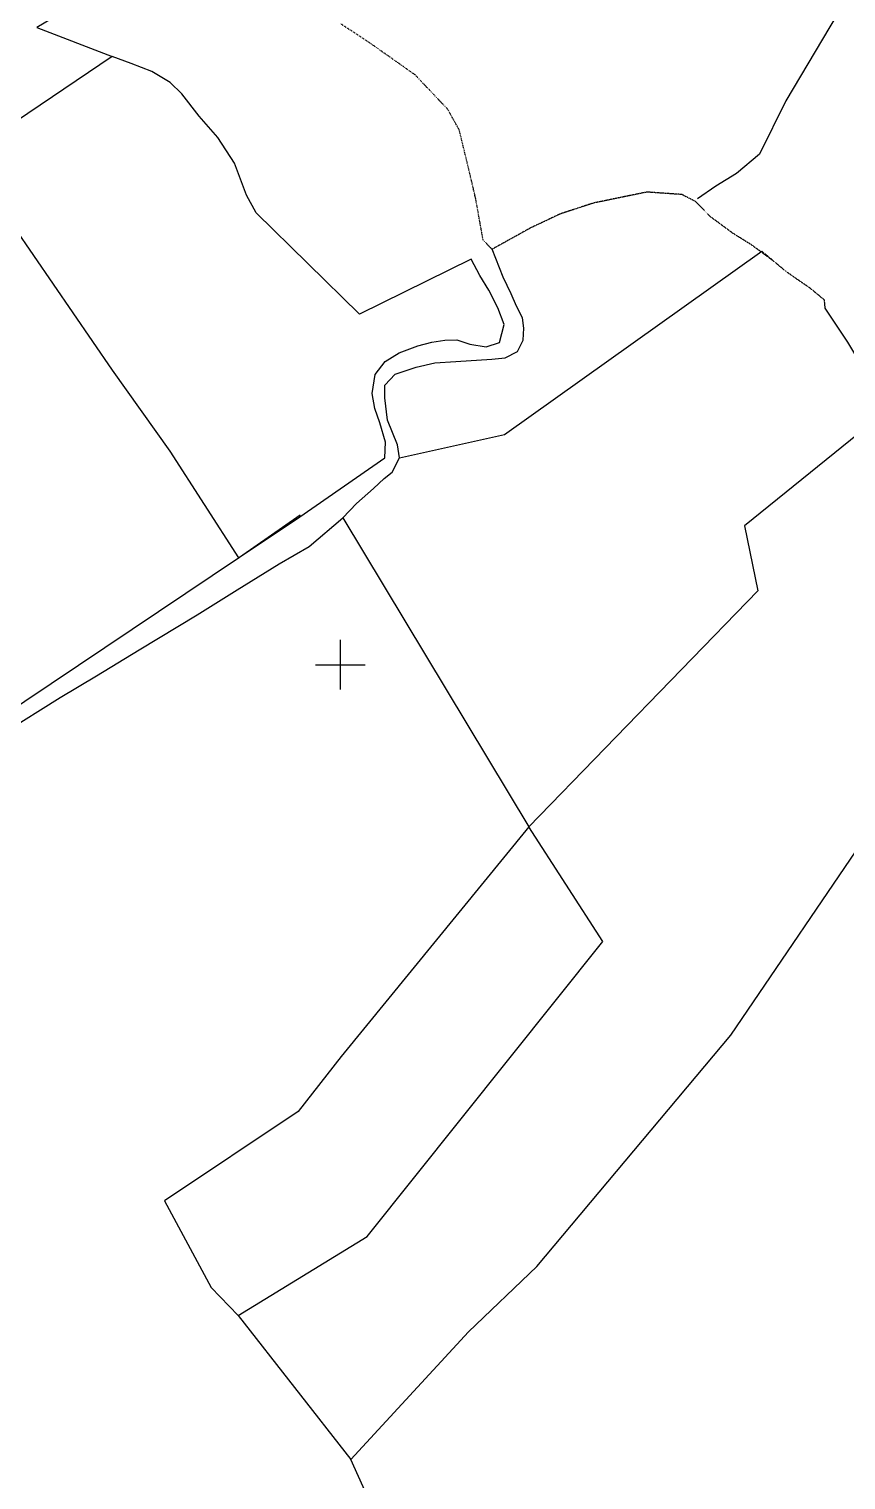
# Model space of a CAD drawing. Header units: millimetres. Extents: x 585668 to 596421, y 1344570 to 1349375.
# Drawn here: x 594233 to 594891, y 1346947 to 1348116 of the extents above; entities that cross this region are included whole.
import ezdxf

# ---------------------------------------------------------------- set-up
doc = ezdxf.new("R2010")
doc.units = ezdxf.units.MM
doc.linetypes.add('DIVIDE', pattern=[1.25, 0.5, -0.25, 0, -0.25, 0, -0.25])
doc.linetypes.add('HIDDEN', pattern=[0.375, 0.25, -0.125])
for name, color, linetype in [('2', 7, 'Continuous'), ('3', 7, 'Continuous'), ('42', 7, 'Continuous')]:
    doc.layers.add(name, color=color, linetype=linetype)

# ---------------------------------------------------------------- blocks, each defined once
blk = doc.blocks.new('COORD')
at = {"layer": '42', "color": 2, "linetype": 'Continuous'}
for p, q in [((0, -2), (0, 2)), ((-2, 0), (2, 0))]:
    blk.add_line(p, q, dxfattribs=at)
blk = doc.blocks.new('COORD$')
at = {"layer": '42', "color": 2, "linetype": 'Continuous'}
blk.add_blockref('COORD', (0, 0), dxfattribs=at)

msp = doc.modelspace()

# ---------------------------------------------------------------- linework, layer by layer
at = {"layer": '2', "color": 1, "linetype": 'DIVIDE'}
for p, q in [((594509.013, 1348104.093), (594483.683, 1348120.827)), ((594544.081, 1348079.34), (594509.013, 1348104.093)), ((594570.287, 1348051.692), (594544.081, 1348079.34)), ((594579.608, 1348035.03), (594570.287, 1348051.692)), ((594585.182, 1348012.229), (594579.608, 1348035.03)), ((594592.892, 1347979.544), (594585.182, 1348012.229)), ((594598.829, 1347946.33), (594592.892, 1347979.544)), ((594606.022, 1347938.791), (594598.829, 1347946.33))]:
    msp.add_line(p, q, dxfattribs=at)
at = {"layer": '2', "color": 1, "linetype": 'Continuous'}
for p, q in [((594499.343, 1347886.516), (594415.913, 1347968.136)), ((594589.336, 1347930.726), (594499.343, 1347886.516)), ((594402.55, 1347690.561), (594451.484, 1347724.905)), ((594402.55, 1347690.561), (594450.995, 1347723.121)), ((594485.811, 1347722.5), (594635.783, 1347473.453)), ((594193.879, 1347551.005), (594402.55, 1347690.561)), ((594401.31, 1347079.555), (594492.215, 1346963.469))]:
    msp.add_line(p, q, dxfattribs=at)
for points in [[(594254.883, 1348183.539), (594272.617, 1348137.486), (594239.032, 1348117.543), (594299.75, 1348094.097)], [(594950.902, 1348173.89), (594890.043, 1348137.887), (594842.852, 1348058.341), (594821.703, 1348015.421), (594803.062, 1347999.966), (594786.4, 1347989.615), (594771.769, 1347979.541)], [(594299.75, 1348094.097), (594212.702, 1348035.439), (594172.652, 1348026.347)], [(594415.913, 1347968.136), (594408.14, 1347982.528), (594398.469, 1348008.332), (594385.04, 1348029.011), (594369.871, 1348046.115), (594355.963, 1348063.995), (594346.465, 1348073.287), (594331.891, 1348082.013), (594315.051, 1348088.681), (594299.75, 1348094.097)], [(594172.652, 1348026.347), (594299.849, 1347841.317), (594346.267, 1347776.045), (594401.794, 1347690.044)], [(594531.551, 1347770.78), (594529.918, 1347781.178), (594521.832, 1347801.156), (594519.611, 1347819.168), (594519.759, 1347829.332), (594528.053, 1347838.064), (594545.016, 1347843.845), (594559.971, 1347847.318), (594576.731, 1347848.27), (594605.929, 1347850.38), (594616.591, 1347851.263), (594626.446, 1347856.456), (594631.178, 1347865.655), (594631.585, 1347875.314), (594630.481, 1347883.685), (594625.81, 1347893.032), (594621.388, 1347902.89), (594614.896, 1347916.281), (594606.022, 1347938.791)], [(594531.551, 1347770.78), (594615.966, 1347789.522), (594823.536, 1347937.194)], [(594511.793, 1347837.879), (594519.814, 1347848.386), (594531.175, 1347855.375), (594546.106, 1347861.133), (594557.51, 1347864.057), (594567.91, 1347865.7), (594577.564, 1347865.809), (594588.272, 1347862.374), (594601.252, 1347860.235), (594612.142, 1347863.661), (594615.802, 1347878.183), (594610.834, 1347891.592), (594603.569, 1347905.99), (594596.08, 1347917.592), (594589.336, 1347930.726)], [(594921.709, 1347806.456), (594917.932, 1347827.499), (594907.386, 1347839.828), (594892.904, 1347864.052), (594874.579, 1347891.282)], [(594450.995, 1347723.121), (594519.61, 1347770.645), (594520.24, 1347783.354), (594515.502, 1347799.052), (594511.572, 1347810.439), (594509.412, 1347822.609), (594511.793, 1347837.879)], [(594921.709, 1347806.456), (594809.585, 1347716.012), (594820.297, 1347663.545), (594635.783, 1347473.453)], [(594485.811, 1347722.5), (594496.87, 1347734.057), (594510.465, 1347746.152), (594519.02, 1347754.125), (594525.573, 1347759.28), (594531.551, 1347770.78)], [(594115.52, 1347293.017), (594120.862, 1347316.704), (594119.134, 1347336.246), (594119.644, 1347360.387), (594123.004, 1347379.225), (594127.873, 1347399.604), (594132.02, 1347416.165), (594139.678, 1347437.084), (594149.363, 1347458.534), (594153.726, 1347478.653), (594154.123, 1347489.328), (594159.513, 1347508.443), (594176.365, 1347524.893), (594212.446, 1347549.184), (594257.884, 1347577.645), (594287.177, 1347594.999), (594321.514, 1347615.966), (594368.479, 1347644.191), (594400.537, 1347664.37), (594434.366, 1347685.332), (594458.612, 1347699.326), (594485.811, 1347722.5)], [(594492.215, 1346963.469), (594587.185, 1347066.421), (594642.028, 1347118.869), (594798.63, 1347305.341), (594913.239, 1347474.061), (594973.624, 1347506.757), (595050.906, 1347478.672), (595052.392, 1347531.023), (595025.374, 1347563.489)], [(594635.783, 1347473.453), (594484.503, 1347288.312), (594449.902, 1347243.969), (594341.906, 1347171.863), (594379.731, 1347102.174), (594401.31, 1347079.555)], [(594401.31, 1347079.555), (594505.329, 1347143.231), (594695.444, 1347380.894), (594635.783, 1347473.453)], [(594645.486, 1346666.19), (594591.011, 1346797.424), (594567.676, 1346842.127), (594533.816, 1346897.125), (594504.699, 1346935.919), (594492.215, 1346963.469)]]:
    msp.add_lwpolyline(points, dxfattribs=at)
at = {"layer": '3', "color": 30, "linetype": 'HIDDEN'}
for points in [[(594770.268, 1347977.238), (594759.029, 1347982.953), (594730.805, 1347984.919), (594687.702, 1347976.047), (594661.114, 1347967.361), (594636.841, 1347955.908), (594606.022, 1347938.791)], [(594833.277, 1347929.048), (594815.097, 1347942.433), (594800.263, 1347951.665), (594781.571, 1347965.426), (594770.268, 1347977.238)], [(594874.579, 1347891.282), (594874.002, 1347897.881), (594862.212, 1347907.655), (594853, 1347913.902), (594843.017, 1347920.902), (594823.536, 1347937.194)]]:
    msp.add_lwpolyline(points, dxfattribs=at)

# ---------------------------------------------------------------- block references
at = {"layer": '42', "color": 1, "linetype": 'Continuous', "xscale": 10, "yscale": 10}
msp.add_blockref('COORD$', (594483.803, 1347603.948), dxfattribs=at)

doc.saveas('drawing.dxf')
